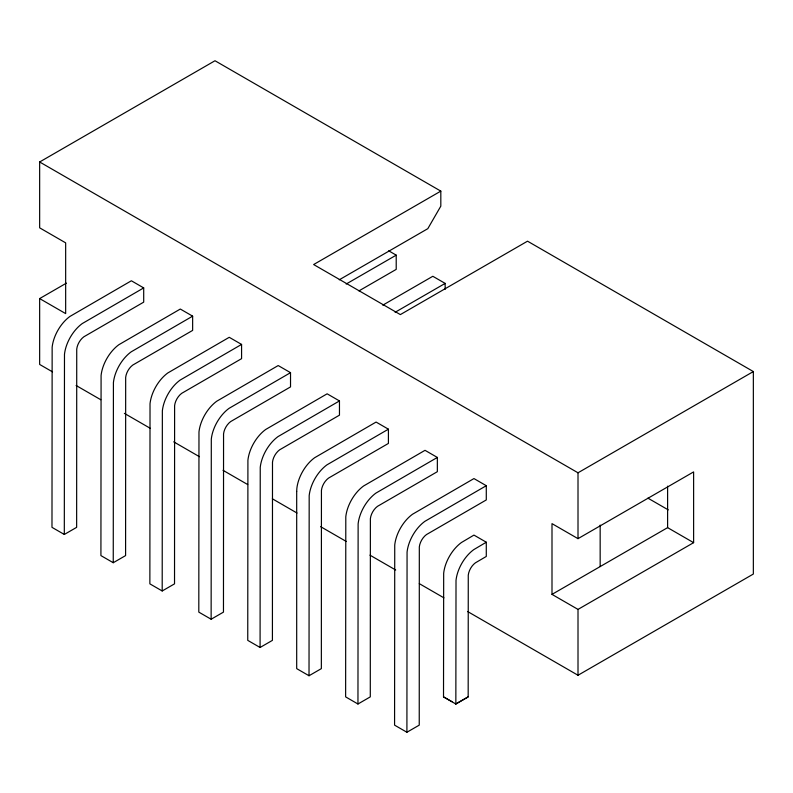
<?xml version="1.0" encoding="UTF-8"?>
<svg xmlns="http://www.w3.org/2000/svg" width="793" height="793" viewBox="0 0 793 793"><rect width="100%" height="100%" fill="white"/><g stroke="black" fill="none" stroke-linecap="round" stroke-linejoin="round"><path stroke-width="1.19" d="M296.691 491.472L296.85 488.498A29.172 16.841 -60 0 1 314.613 457.739L376.08 422.064L388.411 429.182L388.411 443.426L328.56 478.08A11.697 6.75 -60 0 0 321.433 490.411L321.353 668.628L309.022 675.745L296.691 668.628L296.691 491.472M52.516 371.877L39.65 364.443L39.65 298.584L65.66 313.602L65.66 242.856L39.65 227.829L39.65 161.98L214.992 60.744L440.819 191.123L440.819 206.14L427.814 228.671L339.255 279.8M39.65 298.584L66.414 283.131M143.702 287.909L82.234 323.574A29.172 16.841 -60 0 0 64.481 354.342L64.312 534.462L76.643 527.345L76.733 349.128A11.697 6.75 -60 0 1 83.85 336.797L143.702 302.143L143.702 287.909L131.37 280.781L69.903 316.457A29.172 16.841 -60 0 0 52.15 347.225L51.981 527.345L64.312 534.462M192.64 316.159L180.308 309.042L118.851 344.717A29.172 16.841 -60 0 0 101.088 375.476L100.919 555.596L113.25 562.723L125.591 555.596L125.671 377.389A11.697 6.75 -60 0 1 132.788 365.048L192.64 330.403L192.64 316.159L131.182 351.834A29.172 16.841 -60 0 0 113.419 382.593L113.25 562.723M440.819 191.123L313.641 264.545L400.356 314.603L527.523 241.181L753.35 371.56L753.35 574.033L578.008 675.259L467.553 611.492M241.578 344.42L180.12 380.095A29.172 16.841 -60 0 0 162.357 410.853L162.198 590.973L174.529 583.856L174.609 405.639A11.697 6.75 -60 0 1 181.736 393.308L241.578 358.654L241.578 344.42L229.246 337.303L167.789 372.968A29.172 16.841 -60 0 0 150.026 403.736L149.867 583.856L162.198 590.973M346.174 284.033L396.213 255.148L396.213 269.382L358.951 290.892M382.781 305.166L432.819 276.281L445.151 283.398L445.151 289.336M290.525 372.67L229.058 408.345A29.172 16.841 -60 0 0 211.305 439.114L211.136 619.234L223.467 612.117L223.557 433.9A11.697 6.75 -60 0 1 230.674 421.569L290.525 386.915L290.525 372.67L278.194 365.553L216.727 401.228A29.172 16.841 -60 0 0 198.974 431.987L198.805 612.117L211.136 619.234M395.112 312.283L445.151 283.398M339.463 400.931L278.006 436.606A29.172 16.841 -60 0 0 260.243 467.364L260.084 647.485L272.415 640.367L272.495 462.15A11.697 6.75 -60 0 1 279.622 449.819L339.463 415.165L339.463 400.931L327.132 393.814L265.675 429.489A29.172 16.841 -60 0 0 247.912 460.247L247.753 640.367L260.084 647.485M388.411 429.182L326.944 464.857A29.172 16.841 -60 0 0 309.181 495.625L309.022 675.745M437.349 457.442L375.892 493.117A29.172 16.841 -60 0 0 358.129 523.876L357.96 704.006L370.291 696.878L370.381 518.672A11.697 6.75 -60 0 1 377.498 506.33L437.349 471.686L437.349 457.442L425.018 450.325L363.561 486A29.172 16.841 -60 0 0 345.798 516.758L345.629 696.878L357.96 704.006M486.287 485.703L424.83 521.368A29.172 16.841 -60 0 0 407.067 552.136L406.908 732.256L419.239 725.139L419.319 546.922A11.697 6.75 -60 0 1 426.446 534.591L486.287 499.937L486.287 485.703L473.956 478.575L412.499 514.251A29.172 16.841 -60 0 0 394.736 545.019L394.577 725.139L406.908 732.256M39.65 161.98L578.008 472.797L753.35 371.56M486.287 542.214L473.768 549.628A29.172 16.841 -60 0 0 456.015 580.397L455.846 704.006L468.177 696.878L468.266 575.183A11.697 6.75 -60 0 1 475.384 562.842L486.287 556.448L486.287 542.214L473.956 535.097L461.437 542.511A29.172 16.841 -60 0 0 443.674 573.27L443.515 696.878L455.846 704.006M578.008 538.655L693.617 471.904L693.617 542.66L578.008 609.401L551.997 594.383L551.997 523.638L578.008 538.655L578.008 472.797M551.997 594.383L667.607 527.642L693.617 542.66M455.846 703.926L468.177 696.878M443.515 696.878L452.06 701.736M388.699 250.806L396.213 255.148M647.921 498.143L668.271 509.889M76.108 385.497L100.78 399.731M124.372 413.361L150.105 428.22M173.707 441.84L199.439 456.699M223.031 470.318L247.703 484.563M272.366 498.797L297.028 513.041M320.63 526.661L346.363 541.52M369.954 555.15L395.697 570.008M419.289 583.628L443.951 597.863M667.607 486.159L667.607 527.642M600.162 525.095L600.162 566.579M578.008 609.401L578.008 675.259"/></g></svg>
